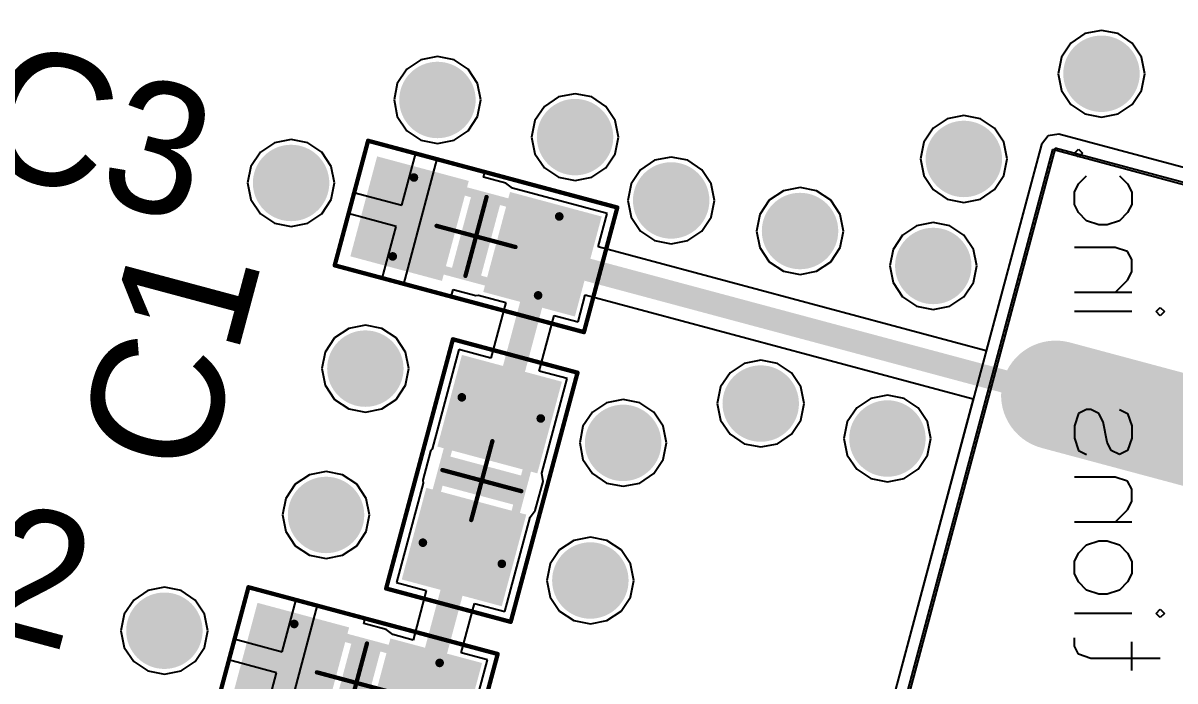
# Model space of a CAD drawing. Header units: millimetres. Extents: x 1.42 to 4.09, y 1.63 to 4.12.
# Drawn here: x 3.033 to 3.561, y 2.903 to 3.204 of the extents above; entities that cross this region are included whole.
import ezdxf

# ---------------------------------------------------------------- set-up
doc = ezdxf.new("R2010")
doc.units = ezdxf.units.MM
doc.header["$MEASUREMENT"] = 0
for name, color, linetype in [('BottomLayer', 5, 'Continuous'), ('BottomOverlay', 54, 'Continuous'), ('BottomSolder', 6, 'Continuous'), ('KeepOutLayer', 6, 'Continuous'), ('Mechanical1', 6, 'Continuous'), ('Mechanical13', 56, 'Continuous'), ('Mechanical15', 56, 'Continuous'), ('Mechanical3', 76, 'Continuous'), ('MidLayer1', 16, 'Continuous'), ('MidLayer2', 76, 'Continuous'), ('MultiLayer', 9, 'Continuous'), ('PadHoleLayer', 156, 'Continuous'), ('TopLayer', 1, 'Continuous'), ('TopOverlay', 2, 'Continuous'), ('TopPaste', 8, 'Continuous'), ('TopSolder', 216, 'Continuous'), ('ViaHoleLayer', 16, 'Continuous')]:
    doc.layers.add(name, color=color, linetype=linetype)

# ---------------------------------------------------------------- blocks, each defined once
blk = doc.blocks.new('TE_SMA_TH_1')
at = {"layer": 'BottomLayer', "const_width": 0.04528}
for points in [[(-0.12264, 0.1, 1), (-0.07736, 0.1, 1)], [(0.07736, 0.1, 1), (0.12264, 0.1, 1)], [(-0.02264, 0, 1), (0.02264, 0, 1)], [(-0.12264, -0.1, 1), (-0.07736, -0.1, 1)], [(0.07736, -0.1, 1), (0.12264, -0.1, 1)]]:
    blk.add_lwpolyline(points, format="xyb", close=True, dxfattribs=at)
at = {"layer": 'BottomSolder', "const_width": 0.04928}
for points in [[(-0.12464, 0.1, 1), (-0.07536, 0.1, 1)], [(0.07536, 0.1, 1), (0.12464, 0.1, 1)], [(-0.02464, 0, 1), (0.02464, 0, 1)], [(-0.12464, -0.1, 1), (-0.07536, -0.1, 1)], [(0.07536, -0.1, 1), (0.12464, -0.1, 1)]]:
    blk.add_lwpolyline(points, format="xyb", close=True, dxfattribs=at)
at = {"layer": 'Mechanical13', "const_width": 0.01}
for points in [[(-0.12598, -0.12598), (-0.12598, 0.12598)], [(-0.12598, 0.12598), (0.12598, 0.12598)], [(0.12598, -0.12598), (0.12598, 0.12598)], [(-0.12598, -0.12598), (0.12598, -0.12598)]]:
    blk.add_lwpolyline(points, dxfattribs=at)
at = {"layer": 'Mechanical13'}
for points, const_width in [([(-0.12848, 0.12598, 1), (-0.12348, 0.12598, 1)], 0.005), ([(-0.12848, 0.12598, 1), (-0.12348, 0.12598, 1)], 0.005), ([(0.12348, 0.12598, 1), (0.12848, 0.12598, 1)], 0.005), ([(0.12348, 0.12598, 1), (0.12848, 0.12598, 1)], 0.005), ([(0.10807, 0, 1), (-0.10807, 0, 1)], 0.01), ([(0.09055, 0, 1), (-0.09055, 0, 1)], 0.01), ([(0.02559, 0, 1), (-0.02559, 0, 1)], 0.01), ([(-0.11057, 0, 1), (-0.10557, 0, 1)], 0.005), ([(-0.09305, 0, 1), (-0.08805, 0, 1)], 0.005), ([(-0.02809, 0, 1), (-0.02309, 0, 1)], 0.005), ([(0.02309, 0, 1), (0.02809, 0, 1)], 0.005), ([(0.08805, 0, 1), (0.09305, 0, 1)], 0.005), ([(0.10557, 0, 1), (0.11057, 0, 1)], 0.005), ([(-0.12848, -0.12598, 1), (-0.12348, -0.12598, 1)], 0.005), ([(-0.12848, -0.12598, 1), (-0.12348, -0.12598, 1)], 0.005), ([(0.12348, -0.12598, 1), (0.12848, -0.12598, 1)], 0.005), ([(0.12348, -0.12598, 1), (0.12848, -0.12598, 1)], 0.005)]:
    blk.add_lwpolyline(points, format="xyb", close=True, dxfattribs=dict(at, const_width=const_width))
at = {"layer": 'MidLayer1', "const_width": 0.04528}
for points in [[(-0.12264, 0.1, 1), (-0.07736, 0.1, 1)], [(0.07736, 0.1, 1), (0.12264, 0.1, 1)], [(-0.02264, 0, 1), (0.02264, 0, 1)], [(-0.12264, -0.1, 1), (-0.07736, -0.1, 1)], [(0.07736, -0.1, 1), (0.12264, -0.1, 1)]]:
    blk.add_lwpolyline(points, format="xyb", close=True, dxfattribs=at)
at = {"layer": 'MidLayer2', "const_width": 0.04528}
for points in [[(-0.12264, 0.1, 1), (-0.07736, 0.1, 1)], [(0.07736, 0.1, 1), (0.12264, 0.1, 1)], [(-0.02264, 0, 1), (0.02264, 0, 1)], [(-0.12264, -0.1, 1), (-0.07736, -0.1, 1)], [(0.07736, -0.1, 1), (0.12264, -0.1, 1)]]:
    blk.add_lwpolyline(points, format="xyb", close=True, dxfattribs=at)
at = {"layer": 'MultiLayer', "const_width": 0.04528}
for points in [[(-0.12264, 0.1, 1), (-0.07736, 0.1, 1)], [(0.07736, 0.1, 1), (0.12264, 0.1, 1)], [(-0.02264, 0, 1), (0.02264, 0, 1)], [(-0.12264, -0.1, 1), (-0.07736, -0.1, 1)], [(0.07736, -0.1, 1), (0.12264, -0.1, 1)]]:
    blk.add_lwpolyline(points, format="xyb", close=True, dxfattribs=at)
at = {"layer": 'PadHoleLayer'}
for points, const_width in [([(-0.11575, 0.1, 1), (-0.08425, 0.1, 1)], 0.0315), ([(0.08425, 0.1, 1), (0.11575, 0.1, 1)], 0.0315), ([(-0.01476, 0, 1), (0.01476, 0, 1)], 0.02953), ([(-0.11575, -0.1, 1), (-0.08425, -0.1, 1)], 0.0315), ([(0.08425, -0.1, 1), (0.11575, -0.1, 1)], 0.0315)]:
    blk.add_lwpolyline(points, format="xyb", close=True, dxfattribs=dict(at, const_width=const_width))
at = {"layer": 'TopLayer', "const_width": 0.04528}
for points in [[(-0.12264, 0.1, 1), (-0.07736, 0.1, 1)], [(0.07736, 0.1, 1), (0.12264, 0.1, 1)], [(-0.02264, 0, 1), (0.02264, 0, 1)], [(-0.12264, -0.1, 1), (-0.07736, -0.1, 1)], [(0.07736, -0.1, 1), (0.12264, -0.1, 1)]]:
    blk.add_lwpolyline(points, format="xyb", close=True, dxfattribs=at)
at = {"layer": 'TopSolder', "const_width": 0.04928}
for points in [[(-0.12464, 0.1, 1), (-0.07536, 0.1, 1)], [(0.07536, 0.1, 1), (0.12464, 0.1, 1)], [(-0.02464, 0, 1), (0.02464, 0, 1)], [(-0.12464, -0.1, 1), (-0.07536, -0.1, 1)], [(0.07536, -0.1, 1), (0.12464, -0.1, 1)]]:
    blk.add_lwpolyline(points, format="xyb", close=True, dxfattribs=at)
blk = doc.blocks.new('CAPC0603_1608_100_N_19')
at = {"layer": 'Mechanical13', "const_width": 0.00394}
for points in [[(0.03445, 0.0187), (-0.03445, 0.0187)], [(-0.03445, 0.0187), (-0.03445, -0.0187)], [(0.03445, 0.0187), (0.03445, -0.0187)], [(0.03445, -0.0187), (-0.03445, -0.0187)]]:
    blk.add_lwpolyline(points, dxfattribs=at)
at = {"layer": 'Mechanical13', "const_width": 0.00197}
for points in [[(-0.03543, 0.0187, 1), (-0.03346, 0.0187, 1)], [(-0.03543, 0.0187, 1), (-0.03346, 0.0187, 1)], [(0.03346, 0.0187, 1), (0.03543, 0.0187, 1)], [(0.03346, 0.0187, 1), (0.03543, 0.0187, 1)], [(-0.03543, -0.0187, 1), (-0.03346, -0.0187, 1)], [(-0.03543, -0.0187, 1), (-0.03346, -0.0187, 1)], [(0.03346, -0.0187, 1), (0.03543, -0.0187, 1)], [(0.03346, -0.0187, 1), (0.03543, -0.0187, 1)]]:
    blk.add_lwpolyline(points, format="xyb", close=True, dxfattribs=at)
at = {"layer": 'Mechanical15', "const_width": 0.00197}
for points in [[(0.05906, 0.02953), (-0.05906, 0.02953)], [(-0.05906, 0.02953), (-0.05906, -0.02953)], [(0.05906, 0.02953), (0.05906, -0.02953)], [(0, 0.0187), (0, -0.0187)], [(0.0187, 0), (-0.0187, 0)], [(0.05906, -0.02953), (-0.05906, -0.02953)]]:
    blk.add_lwpolyline(points, dxfattribs=at)
at = {"layer": 'Mechanical15', "const_width": 0.000984}
for points in [[(-0.05955, 0.02953, 1), (-0.05856, 0.02953, 1)], [(-0.05955, 0.02953, 1), (-0.05856, 0.02953, 1)], [(0.05856, 0.02953, 1), (0.05955, 0.02953, 1)], [(0.05856, 0.02953, 1), (0.05955, 0.02953, 1)], [(-0.00049, 0.0187, 1), (0.00049, 0.0187, 1)], [(-0.01919, 0, 1), (-0.01821, 0, 1)], [(0.01821, 0, 1), (0.01919, 0, 1)], [(-0.00049, -0.0187, 1), (0.00049, -0.0187, 1)], [(-0.05955, -0.02953, 1), (-0.05856, -0.02953, 1)], [(-0.05955, -0.02953, 1), (-0.05856, -0.02953, 1)], [(0.05856, -0.02953, 1), (0.05955, -0.02953, 1)], [(0.05856, -0.02953, 1), (0.05955, -0.02953, 1)]]:
    blk.add_lwpolyline(points, format="xyb", close=True, dxfattribs=at)
at = {"layer": 'TopLayer'}
for points in [[(-0.01378, -0.01969), (-0.01378, 0.01969), (-0.04921, -0.01969), (-0.04921, 0.01969)], [(-0.00689, -0.02067), (0.00689, -0.02067), (-0.00689, 0.01969), (0.00689, 0.01969)], [(0.04921, -0.01969), (0.04921, 0.01969), (0.01378, -0.01969), (0.01378, 0.01969)]]:
    blk.add_solid(points, dxfattribs=at)
at = {"layer": 'TopPaste'}
for points in [[(-0.01378, -0.01969), (-0.01378, 0.01969), (-0.04921, -0.01969), (-0.04921, 0.01969)], [(0.04921, -0.01969), (0.04921, 0.01969), (0.01378, -0.01969), (0.01378, 0.01969)]]:
    blk.add_solid(points, dxfattribs=at)
at = {"layer": 'TopSolder'}
for points in [[(-0.00978, -0.02369), (-0.00978, 0.02369), (-0.05321, -0.02369), (-0.05321, 0.02369)], [(0.05321, -0.02369), (0.05321, 0.02369), (0.00978, -0.02369), (0.00978, 0.02369)]]:
    blk.add_solid(points, dxfattribs=at)
blk = doc.blocks.new('CAPC0603_1608_100_N_20')
at = {"layer": 'Mechanical13', "const_width": 0.00394}
for points in [[(-0.03445, 0.0187), (-0.03445, -0.0187)], [(0.03445, 0.0187), (-0.03445, 0.0187)], [(0.03445, 0.0187), (0.03445, -0.0187)], [(0.03445, -0.0187), (-0.03445, -0.0187)]]:
    blk.add_lwpolyline(points, dxfattribs=at)
at = {"layer": 'Mechanical13', "const_width": 0.00197}
for points in [[(-0.03543, 0.0187, 1), (-0.03346, 0.0187, 1)], [(-0.03543, 0.0187, 1), (-0.03346, 0.0187, 1)], [(0.03346, 0.0187, 1), (0.03543, 0.0187, 1)], [(0.03346, 0.0187, 1), (0.03543, 0.0187, 1)], [(-0.03543, -0.0187, 1), (-0.03346, -0.0187, 1)], [(-0.03543, -0.0187, 1), (-0.03346, -0.0187, 1)], [(0.03346, -0.0187, 1), (0.03543, -0.0187, 1)], [(0.03346, -0.0187, 1), (0.03543, -0.0187, 1)]]:
    blk.add_lwpolyline(points, format="xyb", close=True, dxfattribs=at)
at = {"layer": 'Mechanical15', "const_width": 0.00197}
for points in [[(-0.05906, 0.02953), (-0.05906, -0.02953)], [(0.05906, 0.02953), (-0.05906, 0.02953)], [(0.05906, 0.02953), (0.05906, -0.02953)], [(0, 0.0187), (0, -0.0187)], [(0.0187, 0), (-0.0187, 0)], [(0.05906, -0.02953), (-0.05906, -0.02953)]]:
    blk.add_lwpolyline(points, dxfattribs=at)
at = {"layer": 'Mechanical15', "const_width": 0.000984}
for points in [[(-0.05955, 0.02953, 1), (-0.05856, 0.02953, 1)], [(-0.05955, 0.02953, 1), (-0.05856, 0.02953, 1)], [(0.05856, 0.02953, 1), (0.05955, 0.02953, 1)], [(0.05856, 0.02953, 1), (0.05955, 0.02953, 1)], [(-0.00049, 0.0187, 1), (0.00049, 0.0187, 1)], [(-0.01919, 0, 1), (-0.01821, 0, 1)], [(0.01821, 0, 1), (0.01919, 0, 1)], [(-0.00049, -0.0187, 1), (0.00049, -0.0187, 1)], [(-0.05955, -0.02953, 1), (-0.05856, -0.02953, 1)], [(-0.05955, -0.02953, 1), (-0.05856, -0.02953, 1)], [(0.05856, -0.02953, 1), (0.05955, -0.02953, 1)], [(0.05856, -0.02953, 1), (0.05955, -0.02953, 1)]]:
    blk.add_lwpolyline(points, format="xyb", close=True, dxfattribs=at)
at = {"layer": 'TopLayer'}
for points in [[(-0.01378, -0.01969), (-0.01378, 0.01969), (-0.04921, -0.01969), (-0.04921, 0.01969)], [(-0.00689, -0.02067), (0.00689, -0.02067), (-0.00689, 0.01969), (0.00689, 0.01969)], [(0.04921, -0.01969), (0.04921, 0.01969), (0.01378, -0.01969), (0.01378, 0.01969)]]:
    blk.add_solid(points, dxfattribs=at)
at = {"layer": 'TopPaste'}
for points in [[(-0.01378, -0.01969), (-0.01378, 0.01969), (-0.04921, -0.01969), (-0.04921, 0.01969)], [(0.04921, -0.01969), (0.04921, 0.01969), (0.01378, -0.01969), (0.01378, 0.01969)]]:
    blk.add_solid(points, dxfattribs=at)
at = {"layer": 'TopSolder'}
for points in [[(-0.00978, -0.02369), (-0.00978, 0.02369), (-0.05321, -0.02369), (-0.05321, 0.02369)], [(0.05321, -0.02369), (0.05321, 0.02369), (0.00978, -0.02369), (0.00978, 0.02369)]]:
    blk.add_solid(points, dxfattribs=at)
blk = doc.blocks.new('CAPC0603_1608_100_N_21')
at = {"layer": 'Mechanical13', "const_width": 0.00394}
for points in [[(-0.03445, 0.0187), (0.03445, 0.0187)], [(-0.03445, 0.0187), (-0.03445, -0.0187)], [(0.03445, 0.0187), (0.03445, -0.0187)], [(-0.03445, -0.0187), (0.03445, -0.0187)]]:
    blk.add_lwpolyline(points, dxfattribs=at)
at = {"layer": 'Mechanical13', "const_width": 0.00197}
for points in [[(-0.03543, 0.0187, 1), (-0.03346, 0.0187, 1)], [(-0.03543, 0.0187, 1), (-0.03346, 0.0187, 1)], [(0.03346, 0.0187, 1), (0.03543, 0.0187, 1)], [(0.03346, 0.0187, 1), (0.03543, 0.0187, 1)], [(-0.03543, -0.0187, 1), (-0.03346, -0.0187, 1)], [(-0.03543, -0.0187, 1), (-0.03346, -0.0187, 1)], [(0.03346, -0.0187, 1), (0.03543, -0.0187, 1)], [(0.03346, -0.0187, 1), (0.03543, -0.0187, 1)]]:
    blk.add_lwpolyline(points, format="xyb", close=True, dxfattribs=at)
at = {"layer": 'Mechanical15', "const_width": 0.00197}
for points in [[(-0.05906, 0.02953), (0.05906, 0.02953)], [(-0.05906, 0.02953), (-0.05906, -0.02953)], [(0.05906, 0.02953), (0.05906, -0.02953)], [(0, 0.0187), (0, -0.0187)], [(-0.0187, 0), (0.0187, 0)], [(-0.05906, -0.02953), (0.05906, -0.02953)]]:
    blk.add_lwpolyline(points, dxfattribs=at)
at = {"layer": 'Mechanical15', "const_width": 0.000984}
for points in [[(-0.05955, 0.02953, 1), (-0.05856, 0.02953, 1)], [(-0.05955, 0.02953, 1), (-0.05856, 0.02953, 1)], [(0.05856, 0.02953, 1), (0.05955, 0.02953, 1)], [(0.05856, 0.02953, 1), (0.05955, 0.02953, 1)], [(-0.00049, 0.0187, 1), (0.00049, 0.0187, 1)], [(-0.01919, 0, 1), (-0.01821, 0, 1)], [(0.01821, 0, 1), (0.01919, 0, 1)], [(-0.00049, -0.0187, 1), (0.00049, -0.0187, 1)], [(-0.05955, -0.02953, 1), (-0.05856, -0.02953, 1)], [(-0.05955, -0.02953, 1), (-0.05856, -0.02953, 1)], [(0.05856, -0.02953, 1), (0.05955, -0.02953, 1)], [(0.05856, -0.02953, 1), (0.05955, -0.02953, 1)]]:
    blk.add_lwpolyline(points, format="xyb", close=True, dxfattribs=at)
at = {"layer": 'TopLayer'}
for points in [[(-0.01378, -0.01969), (-0.01378, 0.01969), (-0.04921, -0.01969), (-0.04921, 0.01969)], [(-0.00689, -0.02067), (0.00689, -0.02067), (-0.00689, 0.01969), (0.00689, 0.01969)], [(0.04921, -0.01969), (0.04921, 0.01969), (0.01378, -0.01969), (0.01378, 0.01969)]]:
    blk.add_solid(points, dxfattribs=at)
at = {"layer": 'TopPaste'}
for points in [[(-0.01378, -0.01969), (-0.01378, 0.01969), (-0.04921, -0.01969), (-0.04921, 0.01969)], [(0.04921, -0.01969), (0.04921, 0.01969), (0.01378, -0.01969), (0.01378, 0.01969)]]:
    blk.add_solid(points, dxfattribs=at)
at = {"layer": 'TopSolder'}
for points in [[(-0.00978, -0.02369), (-0.00978, 0.02369), (-0.05321, -0.02369), (-0.05321, 0.02369)], [(0.05321, -0.02369), (0.05321, 0.02369), (0.00978, -0.02369), (0.00978, 0.02369)]]:
    blk.add_solid(points, dxfattribs=at)
blk = doc.blocks.new('ANTENNA_PCB_2_4GHZ_24')
at = {"layer": 'KeepOutLayer'}
for p, q in [((-0.10925, 0.45177), (-0.10925, -0.02953)), ((-0.10925, -0.02953), (0.82382, -0.02953))]:
    blk.add_line(p, q, dxfattribs=at)
at = {"layer": 'TopLayer', "const_width": 0.05}
blk.add_lwpolyline([(0, 0), (0, 0.29016)], dxfattribs=at)
at = {"layer": 'TopLayer', "const_width": 0.025}
blk.add_lwpolyline([(-0.0125, 0, 1), (0.0125, 0, 1)], format="xyb", close=True, dxfattribs=at)
at = {"layer": 'TopLayer'}
blk.add_solid([(-0.00984, -0.00984), (0.00984, -0.00984), (-0.00984, 0.00984), (0.00984, 0.00984)], dxfattribs=at)

msp = doc.modelspace()

# ---------------------------------------------------------------- linework, layer by layer
at = {"layer": 'BottomLayer'}
for p, q in [((3.49953, 3.14869), (3.25803, 2.24741)), ((3.50255, 3.15263), (3.49953, 3.14869)), ((3.50748, 3.15328), (3.50255, 3.15263)), ((3.95872, 3.03237), (3.50748, 3.15328)), ((3.50459, 3.14631), (3.26335, 2.24599)), ((4.086, 2.98992), (3.50459, 3.14631))]:
    msp.add_line(p, q, dxfattribs=at)
at = {"layer": 'BottomLayer', "const_width": 0.0135}
for points in [[(3.52025, 3.181, 1), (3.53375, 3.181, 1)], [(3.21625, 3.169, 1), (3.22975, 3.169, 1)], [(3.27925, 3.152, 1), (3.29275, 3.152, 1)], [(3.45725, 3.142, 1), (3.47075, 3.142, 1)], [(3.14925, 3.131, 1), (3.16275, 3.131, 1)], [(3.32325, 3.123, 1), (3.33675, 3.123, 1)], [(3.38225, 3.109, 1), (3.39575, 3.109, 1)], [(3.44325, 3.093, 1), (3.45675, 3.093, 1)], [(3.18325, 3.046, 1), (3.19675, 3.046, 1)], [(3.36425, 3.03, 1), (3.37775, 3.03, 1)], [(3.42225, 3.014, 1), (3.43575, 3.014, 1)], [(3.30125, 3.012, 1), (3.31475, 3.012, 1)], [(3.16525, 2.979, 1), (3.17875, 2.979, 1)], [(3.28625, 2.949, 1), (3.29975, 2.949, 1)], [(3.09125, 2.926, 1), (3.10475, 2.926, 1)]]:
    msp.add_lwpolyline(points, format="xyb", close=True, dxfattribs=at)
at = {"layer": 'BottomOverlay'}
for p, q in [((3.51458, 3.14464), (3.51646, 3.14651)), ((3.51646, 3.14276), (3.51458, 3.14464)), ((3.51646, 3.14651), (3.51833, 3.14464)), ((3.51833, 3.14464), (3.51646, 3.14276)), ((3.51646, 3.13058), (3.52021, 3.13433)), ((3.5352, 3.13433), (3.53895, 3.13058)), ((3.51458, 3.12683), (3.51646, 3.13058)), ((3.53895, 3.13058), (3.54082, 3.12683)), ((3.51458, 3.12121), (3.51458, 3.12683)), ((3.54082, 3.12683), (3.54082, 3.12121)), ((3.51646, 3.11746), (3.51458, 3.12121)), ((3.52021, 3.11371), (3.51646, 3.11746)), ((3.53895, 3.11746), (3.5352, 3.11371)), ((3.54082, 3.12121), (3.53895, 3.11746)), ((3.52583, 3.11184), (3.52021, 3.11371)), ((3.52958, 3.11184), (3.52583, 3.11184)), ((3.5352, 3.11371), (3.52958, 3.11184)), ((3.53333, 3.10153), (3.51458, 3.10153)), ((3.53895, 3.09965), (3.53333, 3.10153)), ((3.54082, 3.0959), (3.53895, 3.09965)), ((3.54082, 3.09028), (3.54082, 3.0959)), ((3.53333, 3.08091), (3.53895, 3.08653)), ((3.53895, 3.08653), (3.54082, 3.09028)), ((3.54082, 3.08091), (3.51458, 3.08091)), ((3.54082, 3.0721), (3.51458, 3.0721)), ((3.55207, 3.0721), (3.55394, 3.07397)), ((3.55394, 3.07023), (3.55207, 3.0721)), ((3.55394, 3.07397), (3.55582, 3.0721)), ((3.55582, 3.0721), (3.55394, 3.07023)), ((3.52021, 3.0273), (3.51646, 3.02543)), ((3.52208, 3.0273), (3.52021, 3.0273)), ((3.52583, 3.02543), (3.52208, 3.0273)), ((3.5352, 3.0273), (3.53895, 3.02543)), ((3.51646, 3.02543), (3.51458, 3.0198)), ((3.5277, 3.02168), (3.52583, 3.02543)), ((3.53895, 3.02543), (3.54082, 3.0198)), ((3.51458, 3.0198), (3.51458, 3.01418)), ((3.52958, 3.01231), (3.5277, 3.02168)), ((3.54082, 3.0198), (3.54082, 3.01418)), ((3.51458, 3.01418), (3.51646, 3.00856)), ((3.53145, 3.00856), (3.52958, 3.01231)), ((3.54082, 3.01418), (3.53895, 3.00856)), ((3.51646, 3.00856), (3.52021, 3.00668)), ((3.5352, 3.00668), (3.53145, 3.00856)), ((3.53895, 3.00856), (3.5352, 3.00668)), ((3.53333, 2.99638), (3.51458, 2.99638)), ((3.53895, 2.9945), (3.53333, 2.99638)), ((3.54082, 2.99075), (3.53895, 2.9945)), ((3.54082, 2.98513), (3.54082, 2.99075)), ((3.53895, 2.98138), (3.54082, 2.98513)), ((3.53333, 2.97576), (3.53895, 2.98138)), ((3.54082, 2.97576), (3.51458, 2.97576)), ((3.51646, 2.96151), (3.52021, 2.96526)), ((3.52021, 2.96526), (3.52583, 2.96713)), ((3.52583, 2.96713), (3.52958, 2.96713)), ((3.52958, 2.96713), (3.5352, 2.96526)), ((3.5352, 2.96526), (3.53895, 2.96151)), ((3.51458, 2.95776), (3.51646, 2.96151)), ((3.53895, 2.96151), (3.54082, 2.95776)), ((3.51458, 2.95214), (3.51458, 2.95776)), ((3.54082, 2.95776), (3.54082, 2.95214)), ((3.51646, 2.94839), (3.51458, 2.95214)), ((3.52021, 2.94464), (3.51646, 2.94839)), ((3.53895, 2.94839), (3.5352, 2.94464)), ((3.54082, 2.95214), (3.53895, 2.94839)), ((3.52583, 2.94277), (3.52021, 2.94464)), ((3.52958, 2.94277), (3.52583, 2.94277)), ((3.5352, 2.94464), (3.52958, 2.94277)), ((3.54082, 2.93396), (3.51458, 2.93396)), ((3.55207, 2.93396), (3.55394, 2.93583)), ((3.55394, 2.93208), (3.55207, 2.93396)), ((3.55394, 2.93583), (3.55582, 2.93396)), ((3.55582, 2.93396), (3.55394, 2.93208)), ((3.51458, 2.91896), (3.51458, 2.92271)), ((3.51646, 2.91522), (3.51458, 2.91896)), ((3.54082, 2.90772), (3.54082, 2.92084)), ((3.52208, 2.91334), (3.51646, 2.91522)), ((3.55394, 2.91334), (3.52208, 2.91334))]:
    msp.add_line(p, q, dxfattribs=at)
at = {"layer": 'BottomSolder', "const_width": 0.0175}
for points in [[(3.51825, 3.181, 1), (3.53575, 3.181, 1)], [(3.21425, 3.169, 1), (3.23175, 3.169, 1)], [(3.27725, 3.152, 1), (3.29475, 3.152, 1)], [(3.45525, 3.142, 1), (3.47275, 3.142, 1)], [(3.14725, 3.131, 1), (3.16475, 3.131, 1)], [(3.32125, 3.123, 1), (3.33875, 3.123, 1)], [(3.38025, 3.109, 1), (3.39775, 3.109, 1)], [(3.44125, 3.093, 1), (3.45875, 3.093, 1)], [(3.18125, 3.046, 1), (3.19875, 3.046, 1)], [(3.36225, 3.03, 1), (3.37975, 3.03, 1)], [(3.29925, 3.012, 1), (3.31675, 3.012, 1)], [(3.42025, 3.014, 1), (3.43775, 3.014, 1)], [(3.16325, 2.979, 1), (3.18075, 2.979, 1)], [(3.28425, 2.949, 1), (3.30175, 2.949, 1)], [(3.08925, 2.926, 1), (3.10675, 2.926, 1)]]:
    msp.add_lwpolyline(points, format="xyb", close=True, dxfattribs=at)
at = {"layer": 'Mechanical1', "const_width": 0.01}
msp.add_lwpolyline([(2.88993, 4.08344, -0.35351), (3.98344, 2.98993)], format="xyb", dxfattribs=at)
at = {"layer": 'Mechanical3', "const_width": 0.01}
msp.add_lwpolyline([(2.88296, 4.0178, -0.35351), (3.9178, 2.98296)], format="xyb", dxfattribs=at)
at = {"layer": 'Mechanical3', "const_width": 0.03937}
msp.add_lwpolyline([(3.75606, 2.86, 1), (1.76394, 2.86, 1)], format="xyb", close=True, dxfattribs=at)
at = {"layer": 'MidLayer1'}
for p, q in [((3.49953, 3.14869), (3.25803, 2.24741)), ((3.50255, 3.15263), (3.49953, 3.14869)), ((3.50748, 3.15328), (3.50255, 3.15263)), ((3.95872, 3.03237), (3.50748, 3.15328)), ((3.50459, 3.14631), (3.26335, 2.24599)), ((4.086, 2.98992), (3.50459, 3.14631))]:
    msp.add_line(p, q, dxfattribs=at)
at = {"layer": 'MidLayer1', "const_width": 0.0135}
for points in [[(3.52025, 3.181, 1), (3.53375, 3.181, 1)], [(3.21625, 3.169, 1), (3.22975, 3.169, 1)], [(3.27925, 3.152, 1), (3.29275, 3.152, 1)], [(3.45725, 3.142, 1), (3.47075, 3.142, 1)], [(3.14925, 3.131, 1), (3.16275, 3.131, 1)], [(3.32325, 3.123, 1), (3.33675, 3.123, 1)], [(3.38225, 3.109, 1), (3.39575, 3.109, 1)], [(3.44325, 3.093, 1), (3.45675, 3.093, 1)], [(3.18325, 3.046, 1), (3.19675, 3.046, 1)], [(3.36425, 3.03, 1), (3.37775, 3.03, 1)], [(3.42225, 3.014, 1), (3.43575, 3.014, 1)], [(3.30125, 3.012, 1), (3.31475, 3.012, 1)], [(3.16525, 2.979, 1), (3.17875, 2.979, 1)], [(3.28625, 2.949, 1), (3.29975, 2.949, 1)], [(3.09125, 2.926, 1), (3.10475, 2.926, 1)]]:
    msp.add_lwpolyline(points, format="xyb", close=True, dxfattribs=at)
at = {"layer": 'MidLayer2'}
for p, q in [((3.51939, 3.19937), (3.51294, 3.19506)), ((3.527, 3.20088), (3.51939, 3.19937)), ((3.53461, 3.19937), (3.527, 3.20088)), ((3.54106, 3.19506), (3.53461, 3.19937)), ((3.51294, 3.19506), (3.50863, 3.18861)), ((3.54537, 3.18861), (3.54106, 3.19506)), ((3.21539, 3.18737), (3.20894, 3.18306)), ((3.223, 3.18888), (3.21539, 3.18737)), ((3.23061, 3.18737), (3.223, 3.18888)), ((3.23706, 3.18306), (3.23061, 3.18737)), ((3.50863, 3.18861), (3.50712, 3.181)), ((3.54688, 3.181), (3.54537, 3.18861)), ((3.20894, 3.18306), (3.20463, 3.17661)), ((3.24137, 3.17661), (3.23706, 3.18306)), ((3.50712, 3.181), (3.50863, 3.17339)), ((3.54537, 3.17339), (3.54688, 3.181)), ((3.20463, 3.17661), (3.20312, 3.169)), ((3.24288, 3.169), (3.24137, 3.17661)), ((3.27839, 3.17037), (3.27194, 3.16606)), ((3.286, 3.17188), (3.27839, 3.17037)), ((3.29361, 3.17037), (3.286, 3.17188)), ((3.30006, 3.16606), (3.29361, 3.17037)), ((3.50863, 3.17339), (3.51294, 3.16694)), ((3.54106, 3.16694), (3.54537, 3.17339)), ((3.20312, 3.169), (3.20463, 3.16139)), ((3.24137, 3.16139), (3.24288, 3.169)), ((3.27194, 3.16606), (3.26763, 3.15961)), ((3.30437, 3.15961), (3.30006, 3.16606)), ((3.51294, 3.16694), (3.51939, 3.16263)), ((3.53461, 3.16263), (3.54106, 3.16694)), ((3.20463, 3.16139), (3.20894, 3.15494)), ((3.23706, 3.15494), (3.24137, 3.16139)), ((3.26763, 3.15961), (3.26612, 3.152)), ((3.30588, 3.152), (3.30437, 3.15961)), ((3.45639, 3.16037), (3.44994, 3.15606)), ((3.464, 3.16188), (3.45639, 3.16037)), ((3.47161, 3.16037), (3.464, 3.16188)), ((3.47806, 3.15606), (3.47161, 3.16037)), ((3.51939, 3.16263), (3.527, 3.16112)), ((3.527, 3.16112), (3.53461, 3.16263)), ((3.20894, 3.15494), (3.21539, 3.15063)), ((3.23061, 3.15063), (3.23706, 3.15494)), ((3.44994, 3.15606), (3.44563, 3.14961)), ((3.48237, 3.14961), (3.47806, 3.15606)), ((3.14839, 3.14937), (3.14194, 3.14506)), ((3.156, 3.15088), (3.14839, 3.14937)), ((3.16361, 3.14937), (3.156, 3.15088)), ((3.17006, 3.14506), (3.16361, 3.14937)), ((3.21539, 3.15063), (3.223, 3.14912)), ((3.223, 3.14912), (3.23061, 3.15063)), ((3.49953, 3.14869), (3.25803, 2.24741)), ((3.26612, 3.152), (3.26763, 3.14439)), ((3.30437, 3.14439), (3.30588, 3.152)), ((3.44563, 3.14961), (3.44412, 3.142)), ((3.48388, 3.142), (3.48237, 3.14961)), ((3.50255, 3.15263), (3.49953, 3.14869)), ((3.50748, 3.15328), (3.50255, 3.15263)), ((3.95872, 3.03237), (3.50748, 3.15328)), ((3.14194, 3.14506), (3.13763, 3.13861)), ((3.17437, 3.13861), (3.17006, 3.14506)), ((3.50459, 3.14631), (3.26335, 2.24599)), ((3.26763, 3.14439), (3.27194, 3.13794)), ((3.30006, 3.13794), (3.30437, 3.14439)), ((4.086, 2.98992), (3.50459, 3.14631)), ((3.13763, 3.13861), (3.13612, 3.131)), ((3.17588, 3.131), (3.17437, 3.13861)), ((3.27194, 3.13794), (3.27839, 3.13363)), ((3.29361, 3.13363), (3.30006, 3.13794)), ((3.32239, 3.14137), (3.31594, 3.13706)), ((3.33, 3.14288), (3.32239, 3.14137)), ((3.33761, 3.14137), (3.33, 3.14288)), ((3.34406, 3.13706), (3.33761, 3.14137)), ((3.44412, 3.142), (3.44563, 3.13439)), ((3.48237, 3.13439), (3.48388, 3.142)), ((3.27839, 3.13363), (3.286, 3.13212)), ((3.286, 3.13212), (3.29361, 3.13363)), ((3.31594, 3.13706), (3.31163, 3.13061)), ((3.34837, 3.13061), (3.34406, 3.13706)), ((3.44563, 3.13439), (3.44994, 3.12794)), ((3.47806, 3.12794), (3.48237, 3.13439)), ((3.13612, 3.131), (3.13763, 3.12339)), ((3.17437, 3.12339), (3.17588, 3.131)), ((3.31163, 3.13061), (3.31012, 3.123)), ((3.34988, 3.123), (3.34837, 3.13061)), ((3.38139, 3.12737), (3.37494, 3.12306)), ((3.389, 3.12888), (3.38139, 3.12737)), ((3.39661, 3.12737), (3.389, 3.12888)), ((3.40306, 3.12306), (3.39661, 3.12737)), ((3.44994, 3.12794), (3.45639, 3.12363)), ((3.47161, 3.12363), (3.47806, 3.12794)), ((3.13763, 3.12339), (3.14194, 3.11694)), ((3.17006, 3.11694), (3.17437, 3.12339)), ((3.31012, 3.123), (3.31163, 3.11539)), ((3.34837, 3.11539), (3.34988, 3.123)), ((3.37494, 3.12306), (3.37063, 3.11661)), ((3.40737, 3.11661), (3.40306, 3.12306)), ((3.45639, 3.12363), (3.464, 3.12212)), ((3.464, 3.12212), (3.47161, 3.12363)), ((3.14194, 3.11694), (3.14839, 3.11263)), ((3.16361, 3.11263), (3.17006, 3.11694)), ((3.14839, 3.11263), (3.156, 3.11112)), ((3.156, 3.11112), (3.16361, 3.11263)), ((3.31163, 3.11539), (3.31594, 3.10894)), ((3.34406, 3.10894), (3.34837, 3.11539)), ((3.37063, 3.11661), (3.36912, 3.109)), ((3.40888, 3.109), (3.40737, 3.11661)), ((3.45, 3.11288), (3.44239, 3.11137)), ((3.45761, 3.11137), (3.45, 3.11288)), ((3.31594, 3.10894), (3.32239, 3.10463)), ((3.33761, 3.10463), (3.34406, 3.10894)), ((3.36912, 3.109), (3.37063, 3.10139)), ((3.40737, 3.10139), (3.40888, 3.109)), ((3.43594, 3.10706), (3.43163, 3.10061)), ((3.44239, 3.11137), (3.43594, 3.10706)), ((3.46406, 3.10706), (3.45761, 3.11137)), ((3.46837, 3.10061), (3.46406, 3.10706)), ((3.32239, 3.10463), (3.33, 3.10312)), ((3.33, 3.10312), (3.33761, 3.10463)), ((3.37063, 3.10139), (3.37494, 3.09494)), ((3.40306, 3.09494), (3.40737, 3.10139)), ((3.43163, 3.10061), (3.43012, 3.093)), ((3.46988, 3.093), (3.46837, 3.10061)), ((3.37494, 3.09494), (3.38139, 3.09063)), ((3.38139, 3.09063), (3.389, 3.08912)), ((3.389, 3.08912), (3.39661, 3.09063)), ((3.39661, 3.09063), (3.40306, 3.09494)), ((3.43012, 3.093), (3.43163, 3.08539)), ((3.46837, 3.08539), (3.46988, 3.093)), ((3.43163, 3.08539), (3.43594, 3.07894)), ((3.46406, 3.07894), (3.46837, 3.08539)), ((3.43594, 3.07894), (3.44239, 3.07463)), ((3.44239, 3.07463), (3.45, 3.07312)), ((3.45, 3.07312), (3.45761, 3.07463)), ((3.45761, 3.07463), (3.46406, 3.07894)), ((3.18239, 3.06437), (3.17594, 3.06006)), ((3.19, 3.06588), (3.18239, 3.06437)), ((3.19761, 3.06437), (3.19, 3.06588)), ((3.20406, 3.06006), (3.19761, 3.06437)), ((3.17594, 3.06006), (3.17163, 3.05361)), ((3.20837, 3.05361), (3.20406, 3.06006)), ((3.17163, 3.05361), (3.17012, 3.046)), ((3.20988, 3.046), (3.20837, 3.05361)), ((3.36339, 3.04837), (3.35694, 3.04406)), ((3.371, 3.04988), (3.36339, 3.04837)), ((3.37861, 3.04837), (3.371, 3.04988)), ((3.38506, 3.04406), (3.37861, 3.04837)), ((3.17012, 3.046), (3.17163, 3.03839)), ((3.20837, 3.03839), (3.20988, 3.046)), ((3.35694, 3.04406), (3.35263, 3.03761)), ((3.38937, 3.03761), (3.38506, 3.04406)), ((3.17163, 3.03839), (3.17594, 3.03194)), ((3.20406, 3.03194), (3.20837, 3.03839)), ((3.35263, 3.03761), (3.35112, 3.03)), ((3.39088, 3.03), (3.38937, 3.03761)), ((3.42139, 3.03237), (3.41494, 3.02806)), ((3.429, 3.03388), (3.42139, 3.03237)), ((3.43661, 3.03237), (3.429, 3.03388)), ((3.44306, 3.02806), (3.43661, 3.03237)), ((3.17594, 3.03194), (3.18239, 3.02763)), ((3.18239, 3.02763), (3.19, 3.02612)), ((3.19, 3.02612), (3.19761, 3.02763)), ((3.19761, 3.02763), (3.20406, 3.03194)), ((3.30039, 3.03037), (3.29394, 3.02606)), ((3.308, 3.03188), (3.30039, 3.03037)), ((3.31561, 3.03037), (3.308, 3.03188)), ((3.32206, 3.02606), (3.31561, 3.03037)), ((3.35112, 3.03), (3.35263, 3.02239)), ((3.38937, 3.02239), (3.39088, 3.03)), ((3.41494, 3.02806), (3.41063, 3.02161)), ((3.44737, 3.02161), (3.44306, 3.02806)), ((3.29394, 3.02606), (3.28963, 3.01961)), ((3.32637, 3.01961), (3.32206, 3.02606)), ((3.35263, 3.02239), (3.35694, 3.01594)), ((3.38506, 3.01594), (3.38937, 3.02239)), ((3.28963, 3.01961), (3.28812, 3.012)), ((3.32788, 3.012), (3.32637, 3.01961)), ((3.41063, 3.02161), (3.40912, 3.014)), ((3.44888, 3.014), (3.44737, 3.02161)), ((3.28812, 3.012), (3.28963, 3.00439)), ((3.32637, 3.00439), (3.32788, 3.012)), ((3.35694, 3.01594), (3.36339, 3.01163)), ((3.36339, 3.01163), (3.371, 3.01012)), ((3.371, 3.01012), (3.37861, 3.01163)), ((3.37861, 3.01163), (3.38506, 3.01594)), ((3.40912, 3.014), (3.41063, 3.00639)), ((3.44737, 3.00639), (3.44888, 3.014)), ((3.41063, 3.00639), (3.41494, 2.99994)), ((3.44306, 2.99994), (3.44737, 3.00639)), ((3.28963, 3.00439), (3.29394, 2.99794)), ((3.32206, 2.99794), (3.32637, 3.00439)), ((3.16439, 2.99737), (3.15794, 2.99306)), ((3.172, 2.99888), (3.16439, 2.99737)), ((3.17961, 2.99737), (3.172, 2.99888)), ((3.18606, 2.99306), (3.17961, 2.99737)), ((3.29394, 2.99794), (3.30039, 2.99363)), ((3.31561, 2.99363), (3.32206, 2.99794)), ((3.41494, 2.99994), (3.42139, 2.99563)), ((3.42139, 2.99563), (3.429, 2.99412)), ((3.429, 2.99412), (3.43661, 2.99563)), ((3.43661, 2.99563), (3.44306, 2.99994)), ((3.15794, 2.99306), (3.15363, 2.98661)), ((3.19037, 2.98661), (3.18606, 2.99306)), ((3.30039, 2.99363), (3.308, 2.99212)), ((3.308, 2.99212), (3.31561, 2.99363)), ((3.15363, 2.98661), (3.15212, 2.979)), ((3.19188, 2.979), (3.19037, 2.98661)), ((3.15212, 2.979), (3.15363, 2.97139)), ((3.19037, 2.97139), (3.19188, 2.979)), ((3.15363, 2.97139), (3.15794, 2.96494)), ((3.18606, 2.96494), (3.19037, 2.97139)), ((3.15794, 2.96494), (3.16439, 2.96063)), ((3.17961, 2.96063), (3.18606, 2.96494)), ((3.28539, 2.96737), (3.27894, 2.96306)), ((3.293, 2.96888), (3.28539, 2.96737)), ((3.30061, 2.96737), (3.293, 2.96888)), ((3.30706, 2.96306), (3.30061, 2.96737)), ((3.16439, 2.96063), (3.172, 2.95912)), ((3.172, 2.95912), (3.17961, 2.96063)), ((3.27894, 2.96306), (3.27463, 2.95661)), ((3.31137, 2.95661), (3.30706, 2.96306)), ((3.27463, 2.95661), (3.27312, 2.949)), ((3.31288, 2.949), (3.31137, 2.95661)), ((3.27312, 2.949), (3.27463, 2.94139)), ((3.31137, 2.94139), (3.31288, 2.949)), ((3.09039, 2.94437), (3.08394, 2.94006)), ((3.098, 2.94588), (3.09039, 2.94437)), ((3.10561, 2.94437), (3.098, 2.94588)), ((3.11206, 2.94006), (3.10561, 2.94437)), ((3.08394, 2.94006), (3.07963, 2.93361)), ((3.11637, 2.93361), (3.11206, 2.94006)), ((3.27463, 2.94139), (3.27894, 2.93494)), ((3.30706, 2.93494), (3.31137, 2.94139)), ((3.07963, 2.93361), (3.07812, 2.926)), ((3.11788, 2.926), (3.11637, 2.93361)), ((3.27894, 2.93494), (3.28539, 2.93063)), ((3.30061, 2.93063), (3.30706, 2.93494)), ((3.28539, 2.93063), (3.293, 2.92912)), ((3.293, 2.92912), (3.30061, 2.93063)), ((3.07812, 2.926), (3.07963, 2.91839)), ((3.11637, 2.91839), (3.11788, 2.926)), ((3.07963, 2.91839), (3.08394, 2.91194)), ((3.11206, 2.91194), (3.11637, 2.91839)), ((3.08394, 2.91194), (3.09039, 2.90763)), ((3.10561, 2.90763), (3.11206, 2.91194)), ((3.09039, 2.90763), (3.098, 2.90612)), ((3.098, 2.90612), (3.10561, 2.90763))]:
    msp.add_line(p, q, dxfattribs=at)
at = {"layer": 'MidLayer2', "const_width": 0.0135}
for points in [[(3.52025, 3.181, 1), (3.53375, 3.181, 1)], [(3.21625, 3.169, 1), (3.22975, 3.169, 1)], [(3.27925, 3.152, 1), (3.29275, 3.152, 1)], [(3.45725, 3.142, 1), (3.47075, 3.142, 1)], [(3.14925, 3.131, 1), (3.16275, 3.131, 1)], [(3.32325, 3.123, 1), (3.33675, 3.123, 1)], [(3.38225, 3.109, 1), (3.39575, 3.109, 1)], [(3.44325, 3.093, 1), (3.45675, 3.093, 1)], [(3.18325, 3.046, 1), (3.19675, 3.046, 1)], [(3.36425, 3.03, 1), (3.37775, 3.03, 1)], [(3.42225, 3.014, 1), (3.43575, 3.014, 1)], [(3.30125, 3.012, 1), (3.31475, 3.012, 1)], [(3.16525, 2.979, 1), (3.17875, 2.979, 1)], [(3.28625, 2.949, 1), (3.29975, 2.949, 1)], [(3.09125, 2.926, 1), (3.10475, 2.926, 1)]]:
    msp.add_lwpolyline(points, format="xyb", close=True, dxfattribs=at)
at = {"layer": 'MultiLayer', "const_width": 0.0135}
for points in [[(3.52025, 3.181, 1), (3.53375, 3.181, 1)], [(3.21625, 3.169, 1), (3.22975, 3.169, 1)], [(3.27925, 3.152, 1), (3.29275, 3.152, 1)], [(3.45725, 3.142, 1), (3.47075, 3.142, 1)], [(3.14925, 3.131, 1), (3.16275, 3.131, 1)], [(3.32325, 3.123, 1), (3.33675, 3.123, 1)], [(3.38225, 3.109, 1), (3.39575, 3.109, 1)], [(3.44325, 3.093, 1), (3.45675, 3.093, 1)], [(3.18325, 3.046, 1), (3.19675, 3.046, 1)], [(3.36425, 3.03, 1), (3.37775, 3.03, 1)], [(3.42225, 3.014, 1), (3.43575, 3.014, 1)], [(3.30125, 3.012, 1), (3.31475, 3.012, 1)], [(3.16525, 2.979, 1), (3.17875, 2.979, 1)], [(3.28625, 2.949, 1), (3.29975, 2.949, 1)], [(3.09125, 2.926, 1), (3.10475, 2.926, 1)]]:
    msp.add_lwpolyline(points, format="xyb", close=True, dxfattribs=at)
at = {"layer": 'TopLayer'}
for p, q in [((3.19115, 3.15052), (3.18476, 3.12667)), ((3.2131, 3.14464), (3.19115, 3.15052)), ((3.49953, 3.14869), (3.47421, 3.0542)), ((3.50255, 3.15263), (3.49953, 3.14869)), ((3.50748, 3.15328), (3.50255, 3.15263)), ((3.72356, 3.09539), (3.50748, 3.15328)), ((3.20671, 3.12079), (3.2131, 3.14464)), ((3.50459, 3.14631), (3.26335, 2.24599)), ((4.086, 2.98992), (3.50459, 3.14631)), ((3.22275, 3.14205), (3.21507, 3.11337)), ((3.2447, 3.13617), (3.22275, 3.14205)), ((3.24404, 3.13373), (3.2447, 3.13617)), ((3.25435, 3.13097), (3.24404, 3.13373)), ((3.25742, 3.12862), (3.25435, 3.13097)), ((3.30064, 3.11704), (3.25742, 3.12862)), ((3.18476, 3.12667), (3.20671, 3.12079)), ((3.18218, 3.11701), (3.17579, 3.09317)), ((3.20412, 3.11113), (3.18218, 3.11701)), ((3.29656, 3.1018), (3.30064, 3.11704)), ((3.21507, 3.11337), (3.20739, 3.0847)), ((3.19773, 3.08729), (3.20412, 3.11113)), ((3.47421, 3.0542), (3.29656, 3.1018)), ((3.17579, 3.09317), (3.19773, 3.08729)), ((3.20739, 3.0847), (3.22933, 3.07882)), ((3.22933, 3.07882), (3.23024, 3.08221)), ((3.23024, 3.08221), (3.24055, 3.07945)), ((3.24055, 3.07945), (3.24183, 3.07961)), ((3.24183, 3.07961), (3.25435, 3.07626)), ((3.25435, 3.07626), (3.24752, 3.05077)), ((3.28735, 3.06742), (3.29065, 3.07972)), ((3.29065, 3.07972), (3.46829, 3.03212)), ((3.2696, 3.04486), (3.27643, 3.07034)), ((3.27643, 3.07034), (3.28735, 3.06742)), ((3.2328, 3.05472), (3.2206, 3.00919)), ((3.24752, 3.05077), (3.2328, 3.05472)), ((3.28242, 3.04142), (3.2696, 3.04486)), ((3.27084, 2.99819), (3.28242, 3.04142)), ((3.46829, 3.03212), (3.25803, 2.24741)), ((3.21982, 3.00817), (3.21625, 2.99486)), ((3.2206, 3.00919), (3.21982, 3.00817)), ((3.27134, 2.99436), (3.27084, 2.99819)), ((3.21642, 2.99358), (3.20422, 2.94805)), ((3.21625, 2.99486), (3.21642, 2.99358)), ((3.26777, 2.98105), (3.27134, 2.99436)), ((3.26542, 2.97799), (3.26777, 2.98105)), ((3.25384, 2.93476), (3.26542, 2.97799)), ((3.20422, 2.94805), (3.2179, 2.94439)), ((3.13638, 2.94611), (3.12999, 2.92227)), ((3.15833, 2.94023), (3.13638, 2.94611)), ((3.2179, 2.94439), (3.21183, 2.92175)), ((3.15194, 2.91639), (3.15833, 2.94023)), ((3.16798, 2.93764), (3.1603, 2.90897)), ((3.18993, 2.93176), (3.16798, 2.93764)), ((3.23391, 2.91584), (3.23998, 2.93847)), ((3.23998, 2.93847), (3.25384, 2.93476)), ((3.18927, 2.92933), (3.18993, 2.93176)), ((3.19958, 2.92657), (3.18927, 2.92933)), ((3.12999, 2.92227), (3.15194, 2.91639)), ((3.20264, 2.92422), (3.19958, 2.92657)), ((3.21183, 2.92175), (3.20264, 2.92422)), ((3.12741, 2.91261), (3.12102, 2.88876)), ((3.14935, 2.90673), (3.12741, 2.91261)), ((3.23258, 2.86301), (3.24587, 2.91263)), ((3.24587, 2.91263), (3.23391, 2.91584)), ((3.14296, 2.88288), (3.14935, 2.90673)), ((3.1603, 2.90897), (3.15262, 2.8803))]:
    msp.add_line(p, q, dxfattribs=at)
for points, const_width in [([(3.52025, 3.181, 1), (3.53375, 3.181, 1)], 0.0135), ([(3.21625, 3.169, 1), (3.22975, 3.169, 1)], 0.0135), ([(3.27925, 3.152, 1), (3.29275, 3.152, 1)], 0.0135), ([(3.45725, 3.142, 1), (3.47075, 3.142, 1)], 0.0135), ([(3.14925, 3.131, 1), (3.16275, 3.131, 1)], 0.0135), ([(3.32325, 3.123, 1), (3.33675, 3.123, 1)], 0.0135), ([(3.38225, 3.109, 1), (3.39575, 3.109, 1)], 0.0135), ([(3.44325, 3.093, 1), (3.45675, 3.093, 1)], 0.0135), ([(3.26904, 3.09665, 1), (3.27425, 3.09665, 1)], 0.00521), ([(3.26918, 3.09716, 1), (3.27439, 3.09716, 1)], 0.00521), ([(3.18325, 3.046, 1), (3.19675, 3.046, 1)], 0.0135), ([(3.36425, 3.03, 1), (3.37775, 3.03, 1)], 0.0135), ([(3.50344, 3.03384, 1), (3.50865, 3.03384, 1)], 0.00521), ([(3.50345, 3.0339, 1), (3.50867, 3.0339, 1)], 0.00522), ([(3.25007, 3.02586, 1), (3.25528, 3.02586, 1)], 0.00521), ([(3.42225, 3.014, 1), (3.43575, 3.014, 1)], 0.0135), ([(3.30125, 3.012, 1), (3.31475, 3.012, 1)], 0.0135), ([(3.16525, 2.979, 1), (3.17875, 2.979, 1)], 0.0135), ([(3.23247, 2.96434, 1), (3.23768, 2.96434, 1)], 0.00521), ([(3.28625, 2.949, 1), (3.29975, 2.949, 1)], 0.0135), ([(3.09125, 2.926, 1), (3.10475, 2.926, 1)], 0.0135)]:
    msp.add_lwpolyline(points, format="xyb", close=True, dxfattribs=dict(at, const_width=const_width))
for points, const_width in [([(3.25268, 3.02586), (3.27178, 3.09716)], 0.01042), ([(3.27164, 3.09665), (3.50604, 3.03384)], 0.01042), ([(3.50606, 3.0339), (3.78645, 2.95877)], 0.01043), ([(3.21623, 2.89398), (3.23508, 2.96434)], 0.01042)]:
    msp.add_lwpolyline(points, dxfattribs=dict(at, const_width=const_width))
at = {"layer": 'ViaHoleLayer', "const_width": 0.0065}
for points in [[(3.52375, 3.181, 1), (3.53025, 3.181, 1)], [(3.21975, 3.169, 1), (3.22625, 3.169, 1)], [(3.28275, 3.152, 1), (3.28925, 3.152, 1)], [(3.46075, 3.142, 1), (3.46725, 3.142, 1)], [(3.15275, 3.131, 1), (3.15925, 3.131, 1)], [(3.32675, 3.123, 1), (3.33325, 3.123, 1)], [(3.38575, 3.109, 1), (3.39225, 3.109, 1)], [(3.44675, 3.093, 1), (3.45325, 3.093, 1)], [(3.18675, 3.046, 1), (3.19325, 3.046, 1)], [(3.36775, 3.03, 1), (3.37425, 3.03, 1)], [(3.30475, 3.012, 1), (3.31125, 3.012, 1)], [(3.42575, 3.014, 1), (3.43225, 3.014, 1)], [(3.16875, 2.979, 1), (3.17525, 2.979, 1)], [(3.28975, 2.949, 1), (3.29625, 2.949, 1)], [(3.09475, 2.926, 1), (3.10125, 2.926, 1)]]:
    msp.add_lwpolyline(points, format="xyb", close=True, dxfattribs=at)

# ---------------------------------------------------------------- block references
for name, p, rotation in [('TE_SMA_TH_1', (3.3, 3.396), 335.0000000000001), ('CAPC0603_1608_100_N_19', (3.24066, 3.10652), 165), ('ANTENNA_PCB_2_4GHZ_24', (3.50604, 3.03384), 255), ('CAPC0603_1608_100_N_21', (3.24332, 2.99474), 75.00000000000001), ('CAPC0603_1608_100_N_20', (3.18589, 2.90211), 165)]:
    msp.add_blockref(name, p, dxfattribs=dict(rotation=rotation))

# ---------------------------------------------------------------- texts
at = {"layer": 'TopOverlay'}
for s, rotation, p in [('C3', 345, (3.01, 3.139)), ('C1', 75, (3.11607, 2.99521)), ('C2', 345, (2.9548, 2.94301))]:
    msp.add_text(s, height=0.06, rotation=rotation, dxfattribs=at).set_placement(p)

doc.saveas('drawing.dxf')
